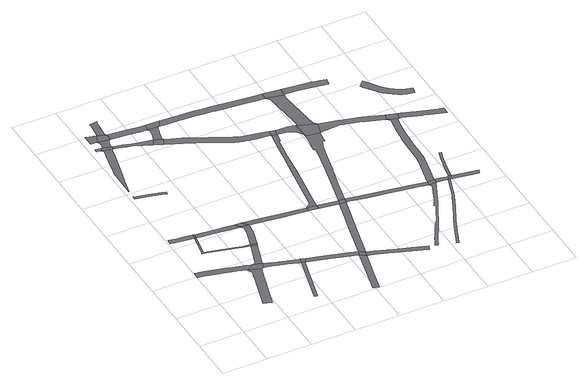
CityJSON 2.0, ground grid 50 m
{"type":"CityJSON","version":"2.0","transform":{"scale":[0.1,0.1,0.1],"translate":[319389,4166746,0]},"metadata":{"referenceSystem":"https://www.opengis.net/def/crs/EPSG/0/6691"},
"CityObjects":{
"road1":{"type":"Road","attributes":{"name":"市道1172号線","class":"1040","function":"4"},"geometry":[{"type":"MultiSurface","lod":"1","boundaries":[[[0,1,2,3,4,5,6,7,8,9,10,11,12,13,14]]]}]},
"road2":{"type":"Road","attributes":{"name":"市道1159号線","class":"1040","function":"4"},"geometry":[{"type":"MultiSurface","lod":"1","boundaries":[[[15,16,17,18,19,20,21,22,23,24,25,26]]]}]},
"road3":{"type":"Road","attributes":{"name":"市道1164号線","class":"1040","function":"4"},"geometry":[{"type":"MultiSurface","lod":"1","boundaries":[[[27,28,29,30,31,32,13,33,34,35,36,37]]]}]},
"road4":{"type":"Road","attributes":{"name":"市道1159号線","class":"1040","function":"4"},"geometry":[{"type":"MultiSurface","lod":"1","boundaries":[[[26,38,39,15]]]}]},
"road5":{"type":"Road","attributes":{"name":"市道1172号線","class":"1040","function":"4"},"geometry":[{"type":"MultiSurface","lod":"1","boundaries":[[[40,14,13,32,41]]]}]},
"road6":{"type":"Road","attributes":{"name":"市道1161号線","class":"1040","function":"4"},"geometry":[{"type":"MultiSurface","lod":"1","boundaries":[[[26,42,43,44,45,46,47,48,49,50,51,52,53,54,55,56,57,58,59,38]]]}]},
"road7":{"type":"Road","attributes":{"name":"市道1183号線","class":"1040","function":"4"},"geometry":[{"type":"MultiSurface","lod":"1","boundaries":[[[60,61,62,63,64,65,66,67,68,69]]]}]},
"road8":{"type":"Road","attributes":{"name":"市道1159号線","class":"1040","function":"4"},"geometry":[{"type":"MultiSurface","lod":"1","boundaries":[[[38,70,71,72,73,74,75,76,77,78,79,80,39]]]}]},
"road9":{"type":"Road","attributes":{"name":"市道1160号線","class":"1040","function":"4"},"geometry":[{"type":"MultiSurface","lod":"1","boundaries":[[[81,82,83,84,85,86,50,87,88,89,90,14,40]]]}]},
"road10":{"type":"Road","attributes":{"name":"市道1168号線","class":"1040","function":"4"},"geometry":[{"type":"MultiSurface","lod":"1","boundaries":[[[91,92,93,94,95,96,97,98,99,100,101,102,103,104,105,106,107,108,109,110]]]}]},
"road11":{"type":"Road","attributes":{"name":"市道1456号線","class":"1040","function":"4"},"geometry":[{"type":"MultiSurface","lod":"1","boundaries":[[[111,112,113,114,115,116]]]}]},
"road12":{"type":"Road","attributes":{"name":"市道1172号線","class":"1040","function":"4"},"geometry":[{"type":"MultiSurface","lod":"1","boundaries":[[[41,117,118,119,120,121,122,123,124,125,126,127,40]]]}]},
"road13":{"type":"Road","attributes":{"name":"市道1160号線","class":"1040","function":"4"},"geometry":[{"type":"MultiSurface","lod":"1","boundaries":[[[51,50,86,128]]]}]},
"road14":{"type":"Road","attributes":{"name":"市道1163号線","class":"1040","function":"4"},"geometry":[{"type":"MultiSurface","lod":"1","boundaries":[[[121,129,130,131,132,133,134,135,136,137]]]}]},
"road15":{"type":"Road","attributes":{"name":"市道1168号線","class":"1040","function":"4"},"geometry":[{"type":"MultiSurface","lod":"1","boundaries":[[[115,103,102,138,139,116]]]}]},
"road16":{"type":"Road","attributes":{"name":"市道1454号線","class":"1040","function":"4"},"geometry":[{"type":"MultiSurface","lod":"1","boundaries":[[[140,141,142,143,144,145]]]}]},
"road17":{"type":"Road","attributes":{"name":"市道1160号線","class":"1040","function":"4"},"geometry":[{"type":"MultiSurface","lod":"1","boundaries":[[[73,146,147,148,149,150,51,128,151,152,153,154,155]]]}]},
"road18":{"type":"Road","attributes":{"name":"市道1168号線","class":"1040","function":"4"},"geometry":[{"type":"MultiSurface","lod":"1","boundaries":[[[144,156,157,158,159,160,161,116,139,162,163,164,165,166,167,168,169]]]}]},
"road19":{"type":"Road","attributes":{"name":"市道1168号線","class":"1040","function":"4"},"geometry":[{"type":"MultiSurface","lod":"1","boundaries":[[[144,169,170,145]]]}]},
"road20":{"type":"Road","attributes":{"name":"市道1159号線","class":"1040","function":"4"},"geometry":[{"type":"MultiSurface","lod":"1","boundaries":[[[74,73,155,171]]]}]},
"road21":{"type":"Road","attributes":{"name":"市道1172号線","class":"1040","function":"4"},"geometry":[{"type":"MultiSurface","lod":"1","boundaries":[[[172,122,121,137]]]}]},
"road22":{"type":"Road","attributes":{"name":"市道1168号線","class":"1040","function":"4"},"geometry":[{"type":"MultiSurface","lod":"1","boundaries":[[[173,174,175,176,177,145,170,178,179,180,181,182,183]]]}]},
"road23":{"type":"Road","attributes":{"name":"市道1158号線","class":"1040","function":"4"},"geometry":[{"type":"MultiSurface","lod":"1","boundaries":[[[138,184,185,186,187,188,189,190,191,192,193,194,139]]]}]},
"road24":{"type":"Road","attributes":{"name":"市道1454号線","class":"1040","function":"4"},"geometry":[{"type":"MultiSurface","lod":"1","boundaries":[[[195,196,197,170,169,198,199,200,201]]]}]},
"road25":{"type":"Road","attributes":{"name":"市道1172号線","class":"1040","function":"4"},"geometry":[{"type":"MultiSurface","lod":"1","boundaries":[[[137,202,203,204,205,206,207,208,209,210,172]]]}]},
"road26":{"type":"Road","attributes":{"name":"市道1159号線","class":"1040","function":"4"},"geometry":[{"type":"MultiSurface","lod":"1","boundaries":[[[211,212,213,214,215,171,155,216,217,218,219,220]]]}]},
"road27":{"type":"Road","attributes":{"name":"市道1158号線","class":"1040","function":"4"},"geometry":[{"type":"MultiSurface","lod":"1","boundaries":[[[191,190,221,222,223]]]}]},
"road28":{"type":"Road","attributes":{"name":"主要地方道長岡・見附・三条線","class":"1040","function":"3"},"geometry":[{"type":"MultiSurface","lod":"1","boundaries":[[[206,224,225,226,227,228,229,230]]]}]},
"road29":{"type":"Road","attributes":{"name":"市道1457号線","class":"1040","function":"4"},"geometry":[{"type":"MultiSurface","lod":"1","boundaries":[[[200,231,232,233,234,235,236,237,191,223,238,239,240,241,242,243,244,245]]]}]},
"road30":{"type":"Road","attributes":{"name":"市道1454号線","class":"1040","function":"4"},"geometry":[{"type":"MultiSurface","lod":"1","boundaries":[[[200,245,246,201]]]}]},
"road31":{"type":"Road","attributes":{"name":"主要地方道長岡・見附・三条線","class":"1040","function":"3"},"geometry":[{"type":"MultiSurface","lod":"1","boundaries":[[[207,206,230,247]]]}]},
"road32":{"type":"Road","attributes":{"name":"市道1159号線","class":"1040","function":"4"},"geometry":[{"type":"MultiSurface","lod":"1","boundaries":[[[211,220,248,249,250]]]}]},
"road33":{"type":"Road","attributes":{"name":"主要地方道長岡・見附・三条線","class":"1040","function":"3"},"geometry":[{"type":"MultiSurface","lod":"1","boundaries":[[[251,252,253,254,207,247,255,256,257,258,259,260,261]]]}]},
"road34":{"type":"Road","attributes":{"name":"市道1158号線","class":"1040","function":"4"},"geometry":[{"type":"MultiSurface","lod":"1","boundaries":[[[222,262,263,264,265,266,267,268,269,270,271,272,273,274,275,276,277,278,279,280,281,282,283,284,223]]]}]},
"road35":{"type":"Road","attributes":{"name":"市道1172号線","class":"1040","function":"4"},"geometry":[{"type":"MultiSurface","lod":"1","boundaries":[[[285,286,287,288,247,230,289,290,291,292,293,294,295,296]]]}]},
"road36":{"type":"Road","attributes":{"name":"市道1159号線","class":"1040","function":"4"},"geometry":[{"type":"MultiSurface","lod":"1","boundaries":[[[297,298,299,250,249,300,251]]]}]},
"road37":{"type":"Road","attributes":{"name":"市道1228号線","class":"1040","function":"4"},"geometry":[{"type":"MultiSurface","lod":"1","boundaries":[[[301,302,303,304,305,306,307,211,250,308,309,310,311,312,313,314,315,316,273]]]}]},
"road38":{"type":"Road","attributes":{"name":"主要地方道長岡・見附・三条線","class":"1040","function":"3"},"geometry":[{"type":"MultiSurface","lod":"1","boundaries":[[[297,251,261,317]]]}]},
"road39":{"type":"Road","attributes":{"name":"市道1454号線","class":"1040","function":"4"},"geometry":[{"type":"MultiSurface","lod":"1","boundaries":[[[245,318,319,320,321,322,323,324,325,326,327,328,329,330,331,332,333,334,335,336,246]]]}]},
"road40":{"type":"Road","attributes":{"name":"市道1228号線","class":"1040","function":"4"},"geometry":[{"type":"MultiSurface","lod":"1","boundaries":[[[337,274,273,316,338]]]}]},
"road41":{"type":"Road","attributes":{"name":"主要地方道長岡・見附・三条線","class":"1040","function":"3"},"geometry":[{"type":"MultiSurface","lod":"1","boundaries":[[[339,340,341,342,343,344,345,346,347,297,317,348,349,350,351,352,353,354,355,356,357,358,359]]]}]},
"road42":{"type":"Road","attributes":{"name":"市道1228号線","class":"1040","function":"4"},"geometry":[{"type":"MultiSurface","lod":"1","boundaries":[[[360,361,362,363,364,365,366,367,368,339,369,370,371,372,373,374,338,316]]]}]},
"road43":{"type":"Road","attributes":{"name":"市道1156号線","class":"1040","function":"4"},"geometry":[{"type":"MultiSurface","lod":"1","boundaries":[[[261,375,376,377,378,379,380,381,382,383,384,385,386,387,388,389,390,317]]]}]},
"road44":{"type":"Road","attributes":{"name":"市道1371号線","class":"1040","function":"4"},"geometry":[{"type":"MultiSurface","lod":"1","boundaries":[[[391,392,393,394,395,396,397,398,399,400,401,402,403,404,405,406,407,408,409,410,411,412,413,414,415,416,417,418,419,420,421,422,423,424,425,384]]]}]},
"road45":{"type":"Road","attributes":{"name":"主要地方道長岡・見附・三条線","class":"1040","function":"3"},"geometry":[{"type":"MultiSurface","lod":"1","boundaries":[[[369,339,359,426,427]]]}]},
"road46":{"type":"Road","attributes":{"name":"主要地方道長岡・見附・三条線","class":"1040","function":"3"},"geometry":[{"type":"MultiSurface","lod":"1","boundaries":[[[369,427,428,429,430,431,432,433,328,434,435,436,437,438,439,440,441,442,443,444,445,446]]]}]},
"road47":{"type":"Road","attributes":{"name":"市道1155号線","class":"1040","function":"4"},"geometry":[{"type":"MultiSurface","lod":"1","boundaries":[[[447,448,449,450,451,452,453,454,455,456,457,458,459,460,461,462,463,464,465,466,467,468,469,470,471,472]]]}]},
"road48":{"type":"Road","attributes":{"name":"主要地方道長岡・見附・三条線","class":"1040","function":"3"},"geometry":[{"type":"MultiSurface","lod":"1","boundaries":[[[329,328,433,473]]]}]},
"road49":{"type":"Road","attributes":{"name":"市道1156号線","class":"1040","function":"4"},"geometry":[{"type":"MultiSurface","lod":"1","boundaries":[[[385,384,425,474]]]}]},
"road50":{"type":"Road","attributes":{"name":"市道1156号線","class":"1040","function":"4"},"geometry":[{"type":"MultiSurface","lod":"1","boundaries":[[[475,476,474,425,477,472,478]]]}]},
"road51":{"type":"Road","attributes":{"name":"市道1258号線","class":"1040","function":"4"},"geometry":[{"type":"MultiSurface","lod":"1","boundaries":[[[479,480,481,482,483,484,485,427,426,486,487,488,489,490,491,492,493,494,495,496]]]}]},
"road52":{"type":"Road","attributes":{"name":"市道1156号線","class":"1040","function":"4"},"geometry":[{"type":"MultiSurface","lod":"1","boundaries":[[[497,478,472,471,498]]]}]},
"road53":{"type":"Road","attributes":{"name":"市道1454号線","class":"1040","function":"4"},"geometry":[{"type":"MultiSurface","lod":"1","boundaries":[[[433,499,500,501,502,503,504,505,506,507,508,509,473]]]}]},
"road54":{"type":"Road","attributes":{"name":"市道1157号線","class":"1040","function":"4"},"geometry":[{"type":"MultiSurface","lod":"1","boundaries":[[[510,511,512,513,514,515,516,517,518,519,520,521,522,523,524,385,474,525,526,527,528,529,530,531,532,533,534,535,536,537,538,539,479]]]}]},
"road55":{"type":"Road","attributes":{"class":"1040","function":"9020"},"geometry":[{"type":"MultiSurface","lod":"1","boundaries":[[[540,541,542,543,478,497,544,545,546]]]}]},
"road56":{"type":"Road","attributes":{"name":"市道1156号線","class":"1040","function":"4"},"geometry":[{"type":"MultiSurface","lod":"1","boundaries":[[[547,548,549,550,497,498,551,552,553]]]}]},
"road57":{"type":"Road","attributes":{"name":"市道1258号線","class":"1040","function":"4"},"geometry":[{"type":"MultiSurface","lod":"1","boundaries":[[[539,554,480,479]]]}]},
"road58":{"type":"Road","attributes":{"name":"市道1258号線","class":"1040","function":"4"},"geometry":[{"type":"MultiSurface","lod":"1","boundaries":[[[539,555,556,557,558,559,560,561,562,563,564,565,566,554]]]}]},
"road59":{"type":"Road","attributes":{"name":"市道1455号線","class":"1040","function":"4"},"geometry":[{"type":"MultiSurface","lod":"1","boundaries":[[[567,568,569,570,571,572,573,574,575,576,577,578,579,580,581,582,583,584,585]]]}]}
},
"vertices":[
[574,922,0],[522,938,0],[422,966,0],[236,1012,0],[103,1046,0],[54,1055,0],[15,1062,0],[7,1064,0],[5,992,0],[13,990,0],[85,975,0],[220,941,0],[403,895,0],[502,867,0],[593,919,0],
[282,1620,0],[232,1627,0],[186,1634,0],[112,1644,0],[73,1650,0],[31,1659,0],[22,1660,0],[21,1599,0],[30,1597,0],[63,1594,0],[178,1578,0],[274,1564,0],
[503,381,0],[581,646,0],[595,691,0],[629,800,0],[635,812,0],[645,819,0],[529,809,0],[488,674,0],[410,407,0],[382,312,0],[476,286,0],
[291,1562,0],[299,1617,0],
[686,887,0],[656,824,0],
[242,1411,0],[225,1330,0],[220,1306,0],[242,1302,0],[365,1275,0],[463,1251,0],[557,1227,0],[632,1212,0],[713,1197,0],[718,1214,0],[635,1228,0],[561,1243,0],[467,1268,0],[368,1292,0],[250,1317,0],[244,1322,0],[242,1330,0],[259,1404,0],
[333,2373,0],[200,2405,0],[52,2443,0],[43,2445,0],[42,2410,0],[51,2408,0],[191,2372,0],[325,2340,0],[375,2328,0],[378,2362,0],
[349,1554,0],[487,1539,0],[649,1521,0],[768,1510,0],[729,1571,0],[655,1577,0],[589,1584,0],[560,1587,0],[558,1587,0],[494,1594,0],[356,1609,0],
[683,893,0],[684,904,0],[719,998,0],[764,1131,0],[776,1165,0],[780,1176,0],[710,1187,0],[653,1022,0],[618,928,0],[607,921,0],
[46,2537,0],[56,2579,0],[79,2665,0],[92,2716,0],[116,2806,0],[136,2886,0],[164,2995,0],[200,3136,0],[214,3191,0],[218,3208,0],[222,3218,0],[226,3222,0],[124,3245,0],[130,3240,0],[132,3223,0],[115,3158,0],[79,2990,0],[65,2907,0],[55,2867,0],[46,2536,0],
[75,3296,0],[66,3298,0],[65,3260,0],[74,3258,0],[113,3250,0],[126,3285,0],
[670,825,0],[716,814,0],[899,760,0],[1018,724,0],[1035,719,0],[1048,773,0],[1035,777,0],[915,814,0],[749,863,0],[730,868,0],[693,883,0],
[786,1196,0],
[998,582,0],[941,374,0],[893,182,0],[891,176,0],[925,166,0],[927,174,0],[975,365,0],[1031,573,0],[1069,709,0],
[233,3222,0],[237,3258,0],
[81,3517,0],[72,3519,0],[69,3400,0],[78,3398,0],[139,3392,0],[185,3484,0],
[788,1481,0],[781,1429,0],[774,1392,0],[767,1364,0],[720,1218,0],[832,1345,0],[840,1377,0],[848,1418,0],[854,1472,0],[857,1500,0],
[149,3382,0],[158,3368,0],[160,3353,0],[160,3341,0],[145,3289,0],[137,3285,0],[234,3263,0],[233,3268,0],[233,3270,0],[244,3322,0],[245,3327,0],[246,3333,0],[252,3353,0],[284,3373,0],
[279,3457,0],
[802,1566,0],
[1103,756,0],
[206,3673,0],[211,3673,0],[213,3669,0],[194,3492,0],[191,3486,0],[272,3459,0],[268,3466,0],[268,3472,0],[289,3670,0],[292,3685,0],[298,3691,0],
[292,3209,0],[332,3200,0],[374,3188,0],[424,3174,0],[528,3135,0],[548,3126,0],[622,3092,0],[654,3163,0],[548,3185,0],[434,3212,0],[341,3236,0],
[612,3417,0],[472,3434,0],[306,3452,0],[463,3355,0],[605,3337,0],[677,3333,0],[693,3412,0],
[1084,704,0],[1223,664,0],[1368,624,0],[1486,589,0],[1602,558,0],[1620,611,0],[1501,643,0],[1384,678,0],[1238,718,0],
[1495,1475,0],[1361,1492,0],[1196,1512,0],[1029,1535,0],[874,1555,0],[868,1499,0],[1022,1479,0],[1189,1457,0],[1354,1437,0],[1489,1421,0],
[689,3062,0],[715,3051,0],[748,3129,0],
[1594,525,0],[1471,20,0],[1541,5,0],[1580,177,0],[1636,404,0],[1663,508,0],[1665,517,0],
[699,3303,0],[690,3269,0],[680,3233,0],[677,3222,0],[664,3171,0],[663,3166,0],[659,3163,0],[741,3140,0],[741,3146,0],[741,3152,0],[755,3203,0],[757,3211,0],[767,3245,0],[785,3304,0],[807,3327,0],
[849,3406,0],
[1683,570,0],
[1525,1417,0],[1597,1408,0],[1600,1461,0],
[1814,1379,0],[1812,1370,0],[1760,1167,0],[1707,961,0],[1691,601,0],[1776,944,0],[1830,1150,0],[1880,1352,0],[1881,1353,0],[1884,1360,0],[1887,1366,0],
[895,2976,0],[1121,2868,0],[1266,2792,0],[1353,2752,0],[1401,2731,0],[1442,2720,0],[1486,2710,0],[1503,2707,0],[1558,2697,0],[1622,2689,0],[1699,2679,0],[1732,2674,0],[1743,2744,0],[1708,2753,0],[1517,2789,0],[1461,2801,0],[1428,2809,0],[1387,2828,0],[1302,2867,0],[1158,2942,0],[923,3054,0],[871,3075,0],[765,3118,0],
[2288,359,0],[2122,417,0],[1941,479,0],[1759,542,0],[1741,491,0],[1873,446,0],[1923,428,0],[1941,422,0],[2096,369,0],[2105,366,0],[2255,313,0],[2264,310,0],
[1830,1430,0],[1818,1431,0],[1753,1440,0],[1747,1387,0],
[1729,2654,0],[1714,2564,0],[1702,2499,0],[1673,2310,0],[1633,2052,0],[1584,1736,0],[1555,1526,0],[1607,1519,0],[1636,1728,0],[1685,2056,0],[1715,2303,0],[1744,2492,0],[1757,2556,0],[1773,2553,0],[1788,2645,0],[1791,2664,0],
[1897,1423,0],
[873,3325,0],[1057,3316,0],[1230,3306,0],[1305,3299,0],[1321,3297,0],[1416,3288,0],[1434,3286,0],[1687,3258,0],[1747,3251,0],[1881,3236,0],[1954,3232,0],[1967,3313,0],[1887,3316,0],[1696,3337,0],[1424,3367,0],[1329,3377,0],[1236,3386,0],[1061,3396,0],[876,3405,0],
[1772,2736,0],[1801,2729,0],
[2032,2509,0],[2018,2405,0],[2004,2333,0],[1995,2276,0],[2022,2269,0],[1991,2111,0],[1945,1912,0],[1905,1738,0],[1859,1550,0],[1924,1539,0],[1963,1707,0],[1966,1721,0],[2009,1880,0],[2013,1894,0],[2062,2096,0],[2104,2262,0],[2121,2308,0],[2130,2347,0],[2161,2343,0],[2166,2380,0],[2180,2481,0],
[1817,2660,0],[1883,2648,0],[1910,2641,0],[1936,2631,0],[1966,2613,0],[1991,2595,0],[2019,2554,0],[2027,2536,0],[2030,2522,0],[2022,2704,0],[2005,2707,0],[1986,2712,0],[1934,2725,0],[1829,2723,0],[1818,2725,0],
[1893,1370,0],[1899,1371,0],[1904,1371,0],[2114,1331,0],[2313,1302,0],[2470,1277,0],[2487,1275,0],[2534,1267,0],[2662,1244,0],[2748,1229,0],[2758,1280,0],[2543,1320,0],[2499,1327,0],[2321,1355,0],[2123,1384,0],[2050,1396,0],
[2760,1222,0],[2765,1219,0],[2767,1212,0],[2765,1192,0],[2760,1175,0],[2728,1104,0],[2689,1014,0],[2661,960,0],[2638,914,0],[2655,905,0],[2621,836,0],[2552,701,0],[2517,650,0],[2471,573,0],[2420,481,0],[2394,439,0],[2379,408,0],[2345,341,0],[2377,330,0],[2409,394,0],[2423,424,0],[2447,467,0],[2498,559,0],[2525,610,0],[2541,639,0],[2569,692,0],[2609,770,0],[2639,828,0],[2672,896,0],[2696,941,0],[2724,997,0],[2764,1088,0],[2796,1161,0],[2822,1223,0],[2831,1230,0],
[2188,2487,0],[2230,2625,0],
[2192,2669,0],[2184,2750,0],[2173,2875,0],[2159,3014,0],[2144,3155,0],[2153,3192,0],[1975,3218,0],[1984,3209,0],[1991,3199,0],[1995,3191,0],[1999,3167,0],[2005,3106,0],[2011,3050,0],[2023,2927,0],[2025,2911,0],[2033,2807,0],[2040,2725,0],[2038,2712,0],[2031,2706,0],
[2953,1198,0],[2935,1144,0],[2910,1072,0],[2882,994,0],[2864,955,0],[2790,796,0],[2742,699,0],[2698,610,0],[2670,546,0],[2643,483,0],[2558,279,0],[2555,277,0],[2551,276,0],[2582,268,0],[2581,271,0],[2581,273,0],[2665,474,0],[2720,600,0],[2812,786,0],[2886,946,0],[2901,984,0],[2928,1066,0],[2953,1138,0],[2971,1193,0],[2977,1214,0],[2957,1216,0],
[2158,3287,0],
[2835,1283,0],
[2964,1266,0],[2896,1275,0],[2890,1226,0],[2986,1264,0],
[2870,2365,0],[2893,2437,0],[2670,2512,0],[2570,2540,0],[2480,2565,0],[2427,2579,0],[2343,2598,0],[2205,2490,0],[2228,2493,0],[2271,2493,0],[2324,2495,0],[2375,2498,0],[2409,2506,0],[2461,2493,0],[2508,2480,0],[2516,2477,0],[2648,2441,0],[2679,2430,0],
[3012,1260,0],[2989,1214,0],
[2175,3200,0],[2200,3200,0],[2312,3192,0],[2388,3183,0],[2631,3142,0],[2644,3218,0],[2581,3234,0],[2531,3244,0],[2488,3251,0],[2448,3256,0],[2320,3272,0],
[2899,2327,0],[2889,2266,0],[2882,2219,0],[2872,2155,0],[2867,2119,0],[2863,2075,0],[2861,2054,0],[2858,2018,0],[2848,1874,0],[2848,1862,0],[2843,1734,0],[2841,1667,0],[2834,1623,0],[2819,1555,0],[2761,1292,0],[2883,1508,0],[2890,1540,0],[2905,1609,0],[2914,1660,0],[2915,1699,0],[2917,1740,0],[2921,1871,0],[2931,2012,0],[2937,2081,0],[2939,2111,0],[2942,2128,0],[2954,2209,0],[2968,2299,0],[2971,2313,0],[2989,2324,0],
[3077,1640,0],[3055,1558,0],[3033,1469,0],[3030,1456,0],[3055,1450,0],[3080,1552,0],[3102,1633,0],
[3286,1161,0],[3302,1210,0],[3124,1242,0],[3019,1259,0],[3115,1193,0],[3216,1174,0],[3284,1161,0],
[3013,2399,0],
[3001,2323,0],[3021,2319,0],[3224,2253,0],[3238,2249,0],[3273,2238,0],[3293,2232,0],[3386,2204,0],[3461,2180,0],[3461,2258,0],[3408,2274,0],[3246,2324,0],[3043,2389,0],
[3274,2707,0],[3236,2719,0],[3225,2724,0],[3202,2736,0],[3165,2762,0],[3124,2793,0],[3060,2872,0],[2990,2968,0],[2950,3024,0],[2890,2968,0],[2906,2932,0],[3034,2763,0],[3074,2731,0],[3115,2699,0],[3161,2667,0],[3206,2645,0],[3253,2630,0],[3324,2614,0],[3341,2692,0]
]}
